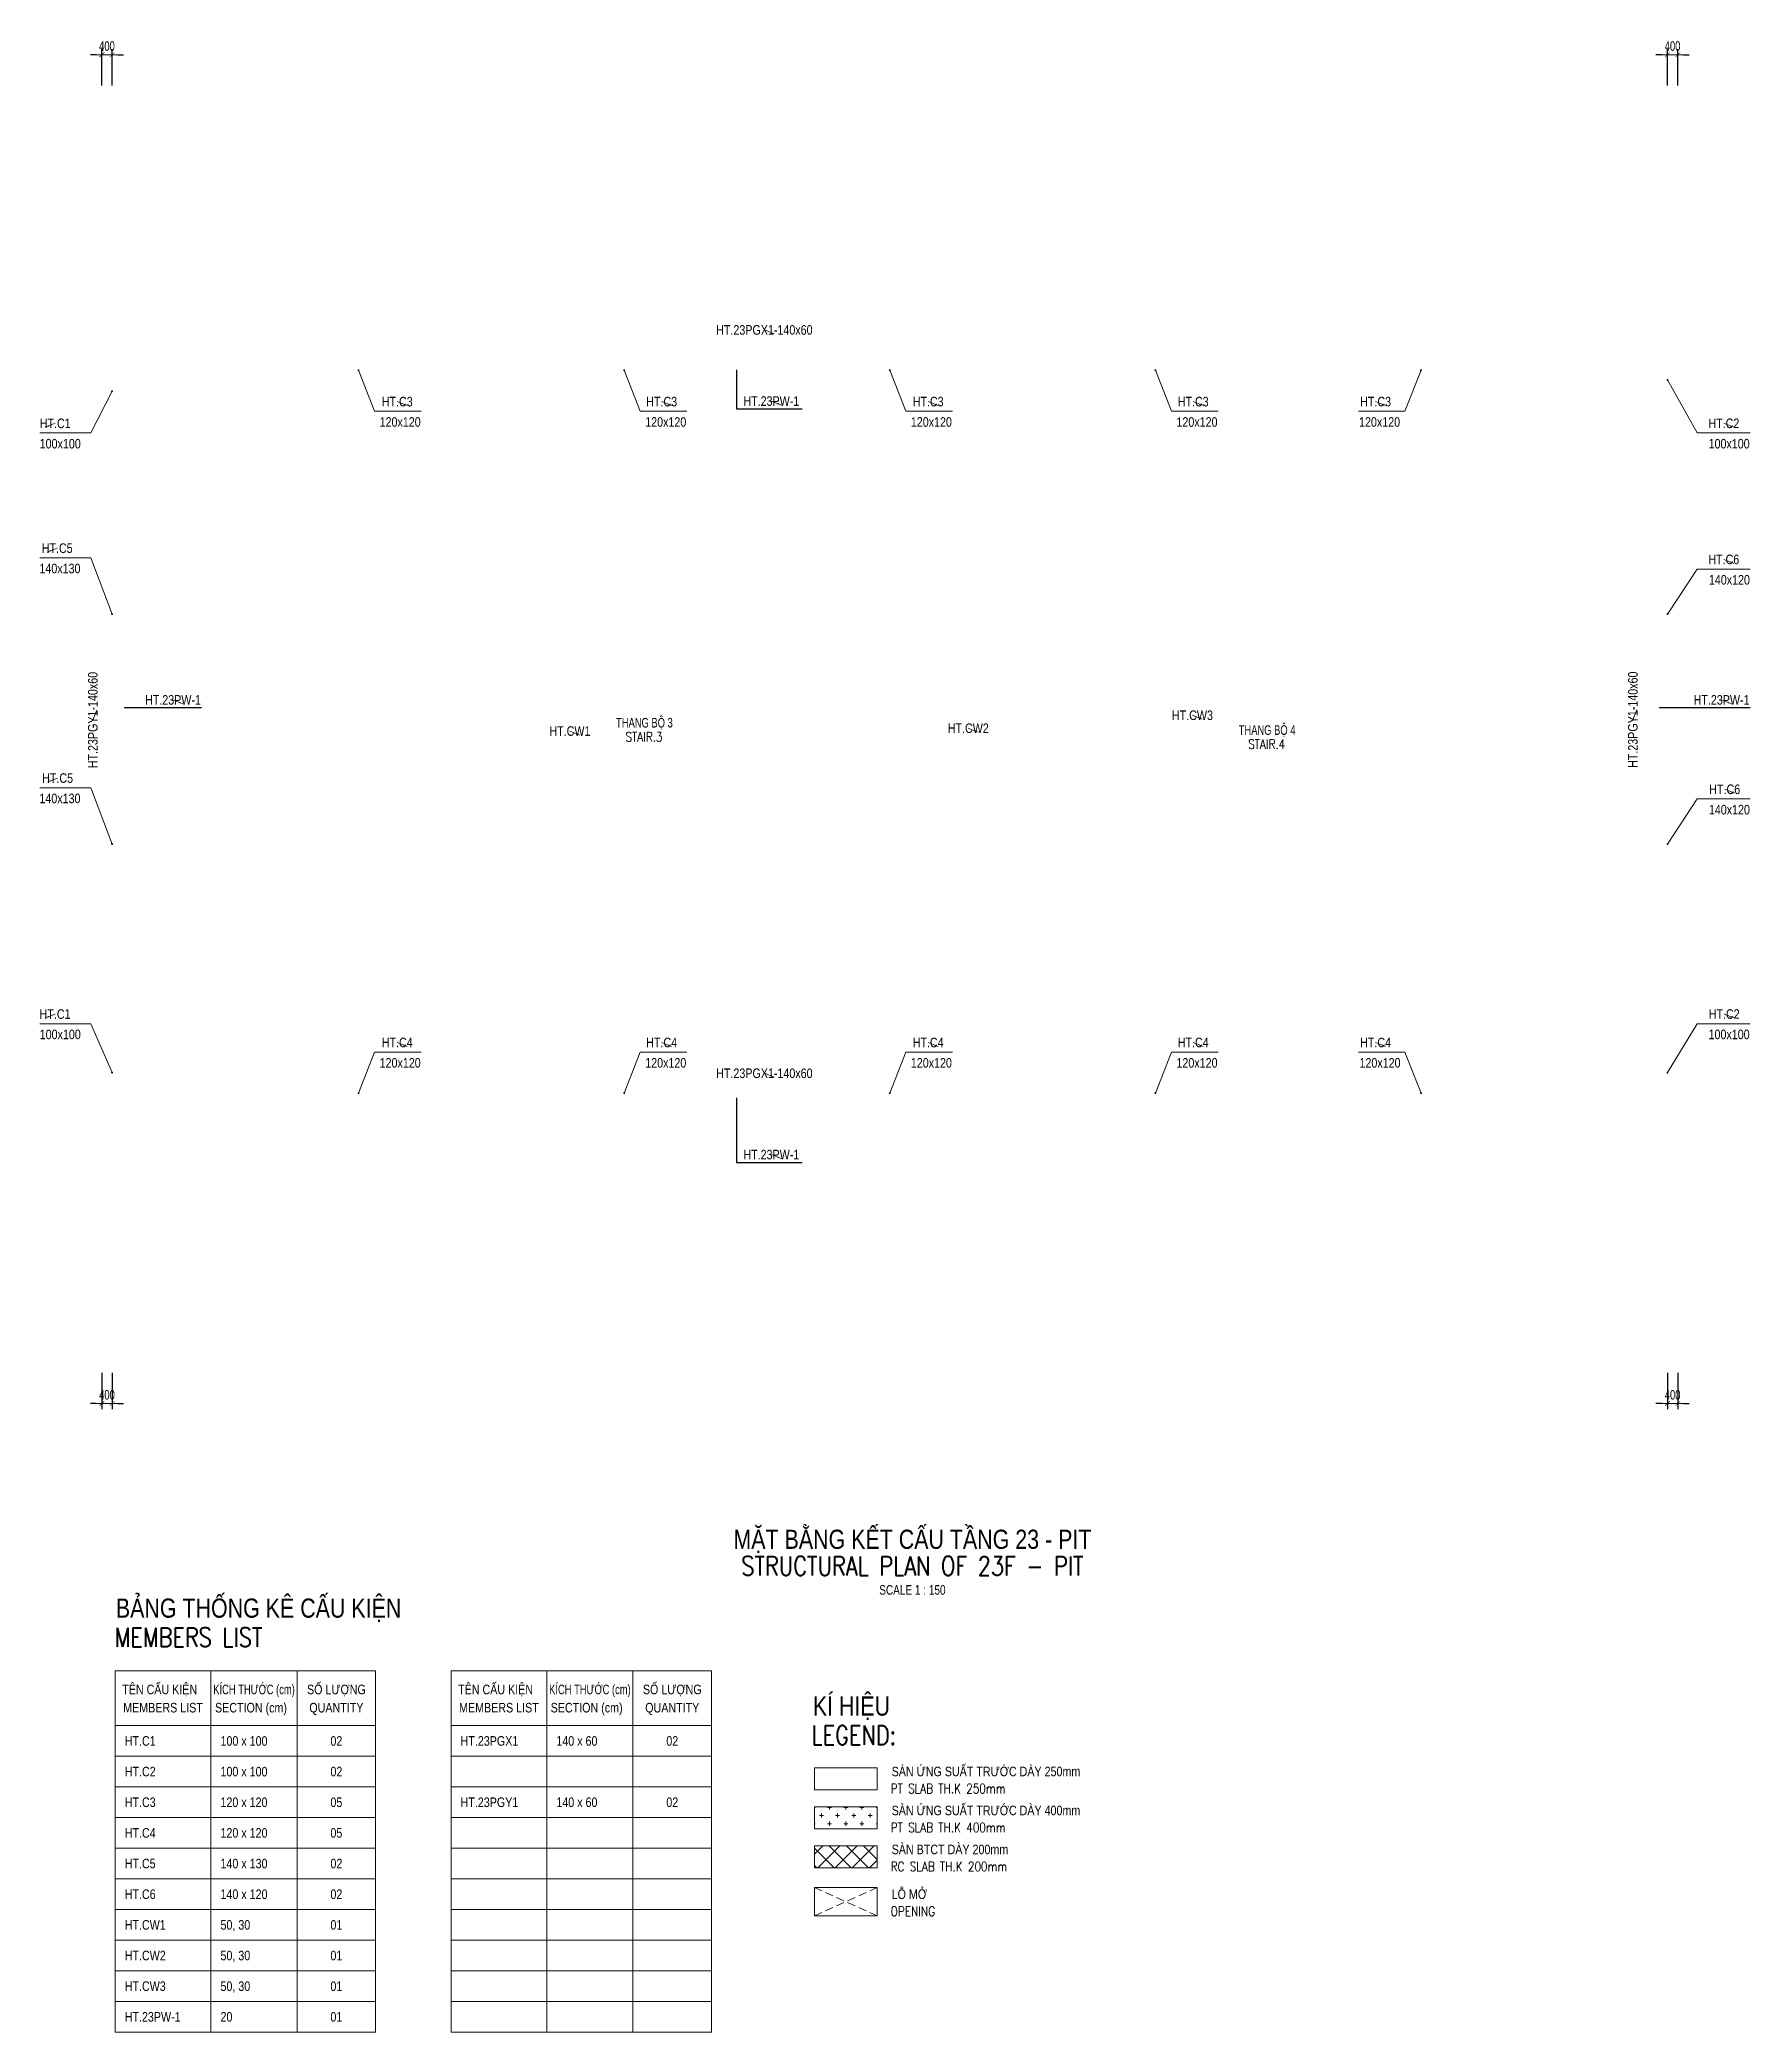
# Model space of a CAD drawing. Header units: millimetres. Extents: x 127871 to 194838, y -27310 to 50684.
import ezdxf
from ezdxf.enums import TextEntityAlignment as Align

# ---------------------------------------------------------------- set-up
doc = ezdxf.new("R2010")
doc.units = ezdxf.units.MM
doc.linetypes.add('DASHED2', pattern=[9.525, 6.35, -3.175])
doc.layers.get('Defpoints').update_dxf_attribs({"color": 151, "lineweight": 9})
for name, color, linetype, lineweight in [('$0$NDC_S_ANNO', 7, 'Continuous', 20), ('$0$NDC_S_DIM', 1, 'Continuous', 15), ('NDC_S_ANNO', 7, 'Continuous', 20), ('NDC_S_BEAM NAME', 7, 'Continuous', 9), ('NDC_S_COLUMN NAME', 7, 'Continuous', 9), ('NDC_S_DIM', 1, 'Continuous', 15), ('NDC_S_ENG TEXT', 2, 'Continuous', 20), ('NDC_S_ENG TITLE', 3, 'Continuous', 20), ('NDC_S_HATCH MATERIAL', 8, 'Continuous', 13), ('NDC_S_LEADER', 1, 'Continuous', 15), ('NDC_S_OPENING', 9, 'DASHED2', 13), ('NDC_S_SLAB', 2, 'Continuous', 20), ('NDC_S_TEXT SYMBOL', 7, 'Continuous', 20), ('NDC_S_VN TEXT', 7, 'Continuous', 20), ('NDC_S_VN TITLE', 6, 'Continuous', 35), ('NDC_Table', 3, 'Continuous', 20)]:
    doc.layers.add(name, color=color, linetype=linetype, lineweight=lineweight)
doc.styles.add('$0$ARIAL', font='arial.ttf', dxfattribs={"width": 0.8})
doc.styles.add('$0$NDC_DIM', font='', dxfattribs={"width": 0.75})
doc.styles.add('$0$NDC_EN TXT', font='romans.shx', dxfattribs={"width": 0.8})
doc.styles.add('NDC_ANNO', font='', dxfattribs={"width": 0.8})
doc.styles.add('NDC_BAR 2', font='romans.shx', dxfattribs={"width": 0.8})
doc.styles.add('NDC_DIM', font='', dxfattribs={"width": 0.75})
doc.styles.add('NDC_EN TXT', font='romans.shx', dxfattribs={"width": 0.8})
doc.styles.add('NDC_VIE TXT', font='arial.ttf', dxfattribs={"width": 0.8})
doc.styles.get('$0$NDC_DIM').set_extended_font_data('Dotum')
doc.styles.get('NDC_ANNO').set_extended_font_data('Dotum')
doc.styles.get('NDC_DIM').set_extended_font_data('Dotum')
doc.dimstyles.new('$0$NDC_dim_iso', dxfattribs={"dimtxt": 2.5, "dimasz": 1, "dimexe": 1.5, "dimexo": 2.5, "dimgap": 1, "dimtad": 1, "dimdec": 0, "dimzin": 0, "dimdsep": 46, "dimtxsty": '$0$NDC_DIM', "dimblk": '$0$DIMMARK', "dimcen": 0.09, "dimdle": 1.2, "dimclrd": 1, "dimclre": 1, "dimclrt": 3, "dimadec": 0, "dimazin": 0, "dimtfac": 1, "dimtdec": 0, "dimtix": 1, "dimtofl": 0, "dimtmove": 0, "dimatfit": 3, "dimfxl": 8, "dimfxlon": 1, "dimtolj": 1, "dimtzin": 0, "dimarcsym": 0})
doc.dimstyles.new('NDC_dim_150', dxfattribs={"dimscale": 150, "dimtxt": 2.5, "dimasz": 1.5, "dimexe": 1.5, "dimexo": 2.5, "dimgap": 1, "dimtad": 1, "dimdec": 0, "dimzin": 0, "dimdsep": 46, "dimtxsty": 'NDC_DIM', "dimblk": 'DIMMARK', "dimcen": 0.09, "dimdle": 1.2, "dimclrd": 1, "dimclre": 1, "dimclrt": 3, "dimadec": 0, "dimazin": 0, "dimtfac": 1, "dimtdec": 0, "dimtix": 1, "dimtofl": 0, "dimtmove": 0, "dimatfit": 3, "dimfxl": 8, "dimfxlon": 1, "dimtolj": 1, "dimtzin": 0, "dimarcsym": 0})
doc.dimstyles.new('NDC_dim_200', dxfattribs={"dimscale": 200, "dimtxt": 2.5, "dimasz": 1.5, "dimexe": 1.5, "dimexo": 2.5, "dimgap": 1, "dimtad": 1, "dimdec": 0, "dimzin": 0, "dimdsep": 46, "dimtxsty": 'NDC_DIM', "dimblk": 'DIMMARK', "dimcen": 0.09, "dimdle": 1.2, "dimclrd": 1, "dimclre": 1, "dimclrt": 3, "dimadec": 0, "dimazin": 0, "dimtfac": 1, "dimtdec": 0, "dimtix": 1, "dimtofl": 0, "dimtmove": 0, "dimatfit": 3, "dimfxl": 6, "dimfxlon": 1, "dimtolj": 1, "dimtzin": 0, "dimarcsym": 0})

# ---------------------------------------------------------------- blocks, each defined once
blk = doc.blocks.new('Drawing name_symbol')
at = {"layer": 'NDC_S_ENG TITLE', "style": 'NDC_EN TXT', "width": 0.8}
blk.add_attdef('SECTDET1', text='', height=5, dxfattribs=at).set_placement((0, 1.01), align=Align.CENTER)
at = {"layer": 'NDC_S_TEXT SYMBOL', "lineweight": 25, "style": 'NDC_ANNO', "width": 0.8}
blk.add_attdef('SSCALE', text='', height=2.5, dxfattribs=at).set_placement((0, -4), align=Align.CENTER)
at = {"layer": 'NDC_S_VN TITLE', "style": 'NDC_VIE TXT', "width": 0.8}
blk.add_attdef('SECTDET2', text='', height=5, dxfattribs=at).set_placement((0, 7.97), align=Align.CENTER)
blk = doc.blocks.new('$0$DIMMARK')
at = {"layer": '$0$NDC_S_DIM', "color": 1}
blk.add_line((-1.5, 0), (1, 0), dxfattribs=at)
at = {"layer": '$0$NDC_S_DIM', "color": 2, "const_width": 0.1}
blk.add_lwpolyline([(-0.42, -0.42), (0.42, 0.42)], dxfattribs=at)
blk = doc.blocks.new('DIMMARK')
at = {"layer": 'NDC_S_DIM', "color": 1}
blk.add_line((-1.5, 0), (1, 0), dxfattribs=at)
at = {"layer": 'NDC_S_DIM', "color": 2, "const_width": 0.1}
blk.add_lwpolyline([(-0.42, -0.42), (0.42, 0.42)], dxfattribs=at)
blk = doc.blocks.new('*D9')
at = {"layer": 'Defpoints', "color": 0, "ltscale": 100, "transparency": 16777216}
for p in [(130700, 50100), (130300, 33473), (130700, 33473)]:
    blk.add_point(p, dxfattribs=at)
at = {"layer": 'NDC_S_DIM', "color": 1, "lineweight": -2, "ltscale": 100, "transparency": 16777216}
for p, q in [((130075, 50100), (129850, 50100)), ((130300, 48900), (130300, 50325)), ((130700, 48900), (130700, 50325)), ((130925, 50100), (131150, 50100))]:
    blk.add_line(p, q, dxfattribs=at)
at = {"layer": 'NDC_S_DIM', "color": 1, "lineweight": -2, "ltscale": 100, "transparency": 16777216, "xscale": 225, "yscale": 225, "zscale": 225}
blk.add_blockref('DIMMARK', (130300, 50100), dxfattribs=at)
at = {"layer": 'NDC_S_DIM', "color": 1, "lineweight": -2, "ltscale": 100, "transparency": 16777216, "xscale": 225, "yscale": 225, "zscale": 225, "rotation": 180}
blk.add_blockref('DIMMARK', (130700, 50100), dxfattribs=at)
at = {"layer": 'NDC_S_DIM', "color": 3, "ltscale": 100, "transparency": 16777216, "insert": (130500, 50438), "char_height": 375, "attachment_point": 5, "style": 'NDC_DIM'}
blk.add_mtext('\\A1;400', dxfattribs=at)
blk = doc.blocks.new('*D10')
at = {"layer": 'Defpoints', "color": 0, "ltscale": 100, "transparency": 16777216}
for p in [(192000, 50100), (191600, 34011), (192000, 34011)]:
    blk.add_point(p, dxfattribs=at)
at = {"layer": 'NDC_S_DIM', "color": 1, "lineweight": -2, "ltscale": 100, "transparency": 16777216}
for p, q in [((191375, 50100), (191150, 50100)), ((191600, 48900), (191600, 50325)), ((192000, 48900), (192000, 50325)), ((192225, 50100), (192450, 50100))]:
    blk.add_line(p, q, dxfattribs=at)
at = {"layer": 'NDC_S_DIM', "color": 1, "lineweight": -2, "ltscale": 100, "transparency": 16777216, "xscale": 225, "yscale": 225, "zscale": 225}
blk.add_blockref('DIMMARK', (191600, 50100), dxfattribs=at)
at = {"layer": 'NDC_S_DIM', "color": 1, "lineweight": -2, "ltscale": 100, "transparency": 16777216, "xscale": 225, "yscale": 225, "zscale": 225, "rotation": 180}
blk.add_blockref('DIMMARK', (192000, 50100), dxfattribs=at)
at = {"layer": 'NDC_S_DIM', "color": 3, "ltscale": 100, "transparency": 16777216, "insert": (191800, 50438), "char_height": 375, "attachment_point": 5, "style": 'NDC_DIM'}
blk.add_mtext('\\A1;400', dxfattribs=at)
blk = doc.blocks.new('*D11')
at = {"layer": 'Defpoints', "color": 0, "ltscale": 100, "transparency": 16777216}
for p in [(130300, 14051), (130700, 14051), (130700, -2700)]:
    blk.add_point(p, dxfattribs=at)
at = {"layer": 'NDC_S_DIM', "color": 1, "lineweight": -2, "ltscale": 100, "transparency": 16777216}
for p, q in [((130300, -1500), (130300, -2925)), ((130700, -1500), (130700, -2925)), ((130075, -2700), (129850, -2700)), ((130925, -2700), (131150, -2700))]:
    blk.add_line(p, q, dxfattribs=at)
at = {"layer": 'NDC_S_DIM', "color": 1, "lineweight": -2, "ltscale": 100, "transparency": 16777216, "xscale": 225, "yscale": 225, "zscale": 225}
blk.add_blockref('DIMMARK', (130300, -2700), dxfattribs=at)
at = {"layer": 'NDC_S_DIM', "color": 1, "lineweight": -2, "ltscale": 100, "transparency": 16777216, "xscale": 225, "yscale": 225, "zscale": 225, "rotation": 180}
blk.add_blockref('DIMMARK', (130700, -2700), dxfattribs=at)
at = {"layer": 'NDC_S_DIM', "color": 3, "ltscale": 100, "transparency": 16777216, "insert": (130500, -2362), "char_height": 375, "attachment_point": 5, "style": 'NDC_DIM'}
blk.add_mtext('\\A1;400', dxfattribs=at)
blk = doc.blocks.new('*D12')
at = {"layer": 'Defpoints', "color": 0, "ltscale": 100, "transparency": 16777216}
for p in [(191600, 12767), (192000, 12767), (192000, -2700)]:
    blk.add_point(p, dxfattribs=at)
at = {"layer": 'NDC_S_DIM', "color": 1, "lineweight": -2, "ltscale": 100, "transparency": 16777216}
for p, q in [((191600, -1500), (191600, -2925)), ((192000, -1500), (192000, -2925)), ((191375, -2700), (191150, -2700)), ((192225, -2700), (192450, -2700))]:
    blk.add_line(p, q, dxfattribs=at)
at = {"layer": 'NDC_S_DIM', "color": 1, "lineweight": -2, "ltscale": 100, "transparency": 16777216, "xscale": 225, "yscale": 225, "zscale": 225}
blk.add_blockref('DIMMARK', (191600, -2700), dxfattribs=at)
at = {"layer": 'NDC_S_DIM', "color": 1, "lineweight": -2, "ltscale": 100, "transparency": 16777216, "xscale": 225, "yscale": 225, "zscale": 225, "rotation": 180}
blk.add_blockref('DIMMARK', (192000, -2700), dxfattribs=at)
at = {"layer": 'NDC_S_DIM', "color": 3, "ltscale": 100, "transparency": 16777216, "insert": (191800, -2362), "char_height": 375, "attachment_point": 5, "style": 'NDC_DIM'}
blk.add_mtext('\\A1;400', dxfattribs=at)
blk = doc.blocks.new('*U8')
at = {"layer": '$0$NDC_S_ANNO', "ltscale": 0.8, "style": '$0$ARIAL', "width": 0.8, "flags": 1}
blk.add_attdef('CHU_THICH', text='', height=2.5, dxfattribs=at).set_placement((0, 0), align=Align.MIDDLE_CENTER)
at = {"layer": '$0$NDC_S_ANNO', "ltscale": 0.8, "style": '$0$ARIAL', "width": 0.8}
blk.add_attdef('TEN', text='', height=2.5, dxfattribs=at).set_placement((-2.58, 1.03), align=Align.MIDDLE_CENTER)
at = {"layer": 'Defpoints'}
blk.add_leader([(0, 0), (-2.58, 1.03)], dimstyle='$0$NDC_dim_iso', override={"dimgap": 0.625, "dimtad": 0}, dxfattribs=at)
blk = doc.blocks.new('Name col F6-F8')
at = {"layer": 'NDC_S_COLUMN NAME', "xscale": 150, "yscale": 150, "zscale": 150}
for p, values in [((11702, 27467), {'TEN': 'HT.C3'}), ((22056, 27467), {'TEN': 'HT.C3'}), ((32489, 27467), {'TEN': 'HT.C3'}), ((42867, 27467), {'TEN': 'HT.C3'}), ((50009, 27467), {'TEN': 'HT.C3'}), ((63645, 26617), {'TEN': 'HT.C2'}), ((63642, 21290), {'TEN': 'HT.C6'}), ((63679, 12290), {'TEN': 'HT.C6'}), ((63658, 3492), {'TEN': 'HT.C2'}), ((11702, 2378), {'TEN': 'HT.C4'}), ((22056, 2378), {'TEN': 'HT.C4'}), ((32489, 2378), {'TEN': 'HT.C4'}), ((42867, 2378), {'TEN': 'HT.C4'}), ((50009, 2378), {'TEN': 'HT.C4'})]:
    blk.add_blockref('*U8', p, dxfattribs=at).add_auto_attribs(values)
at = {"layer": 'NDC_S_COLUMN NAME'}
ref = blk.add_blockref('*U8', (-2464, 26617), dxfattribs=dict(at, xscale=-150, yscale=150, zscale=150))
ref.add_attrib('TEN', 'HT.C1', dxfattribs={"layer": '$0$NDC_S_ANNO', "ltscale": 0.8, "height": 375, "style": '$0$ARIAL', "width": 0.8}).set_placement((-2077, 26771), align=Align.MIDDLE_CENTER)
ref = blk.add_blockref('*U8', (-2386, 21731), dxfattribs=dict(at, xscale=-150, yscale=150, zscale=150))
ref.add_attrib('TEN', 'HT.C5', dxfattribs={"layer": '$0$NDC_S_ANNO', "ltscale": 0.8, "height": 375, "style": '$0$ARIAL', "width": 0.8}).set_placement((-1999, 21885), align=Align.MIDDLE_CENTER)
ref = blk.add_blockref('*U8', (-2370, 12731), dxfattribs=dict(at, xscale=-150, yscale=150, zscale=150))
ref.add_attrib('TEN', 'HT.C5', dxfattribs={"layer": '$0$NDC_S_ANNO', "ltscale": 0.8, "height": 375, "style": '$0$ARIAL', "width": 0.8}).set_placement((-1983, 12885), align=Align.MIDDLE_CENTER)
ref = blk.add_blockref('*U8', (-2469, 3492), dxfattribs=dict(at, xscale=-150, yscale=150, zscale=150))
ref.add_attrib('TEN', 'HT.C1', dxfattribs={"layer": '$0$NDC_S_ANNO', "ltscale": 0.8, "height": 375, "style": '$0$ARIAL', "width": 0.8}).set_placement((-2082, 3646), align=Align.MIDDLE_CENTER)
at = {"layer": 'NDC_S_COLUMN NAME', "style": 'NDC_VIE TXT', "width": 0.8}
for s, p in [('120x120', (10625, 26637)), ('120x120', (21025, 26637)), ('120x120', (31425, 26637)), ('120x120', (41825, 26637)), ('120x120', (48974, 26637)), ('100x100', (-2685, 25787)), ('100x100', (62660, 25787)), ('140x130', (-2695, 20901)), ('140x120', (62671, 20460)), ('140x130', (-2695, 11901)), ('140x120', (62671, 11460)), ('100x100', (-2684, 2662)), ('100x100', (62659, 2662)), ('120x120', (10625, 1549)), ('120x120', (21025, 1549)), ('120x120', (31425, 1549)), ('120x120', (41825, 1549)), ('120x120', (48991, 1549))]:
    blk.add_text(s, height=375, dxfattribs=at).set_placement(p)
at = {"layer": 'NDC_S_LEADER', "ltscale": 100}
for points in [[(9800, 28850), (10431, 27244), (12254, 27244)], [(20200, 28850), (20831, 27244), (22654, 27244)], [(30600, 28850), (31231, 27244), (33054, 27244)], [(41000, 28850), (41631, 27244), (43454, 27244)], [(51400, 28850), (50769, 27244), (48946, 27244)], [(61050, 28469), (62215, 26394), (64288, 26394)], [(150, 28028), (-681, 26394), (-2679, 26394)], [(150, 19300), (-681, 21508), (-2679, 21508)], [(61050, 19300), (62215, 21067), (64288, 21067)], [(150, 10300), (-681, 12508), (-2679, 12508)], [(61050, 10300), (62215, 12067), (64288, 12067)], [(150, 1353), (-681, 3269), (-2679, 3269)], [(61050, 1353), (62215, 3269), (64288, 3269)], [(9800, 550), (10431, 2156), (12254, 2156)], [(20200, 550), (20831, 2156), (22654, 2156)], [(30600, 550), (31231, 2156), (33054, 2156)], [(41000, 550), (41631, 2156), (43454, 2156)], [(51400, 550), (50769, 2156), (48946, 2156)]]:
    blk.add_leader(points, dimstyle='NDC_dim_200', override={"dimgap": 1, "dimtad": 0, "dimldrblk": 'DotSmall'}, dxfattribs=at)

msp = doc.modelspace()

# ---------------------------------------------------------------- hatches: boundary and pattern name
at = {"layer": 'NDC_S_HATCH MATERIAL', "ltscale": 100}
h = msp.add_hatch(dxfattribs=at)
h.set_pattern_fill('CROSS', color=256, scale=50)
h.set_pattern_definition([(0, (-45759.22, -10259.27), (317.5, 317.5), [158.75, -476.25]), (90, (-45679.84, -10338.65), (-317.5, 317.5), [158.75, -476.25])])
h.paths.add_polyline_path([(158198.6, -18490.2), (158198.6, -19354.3), (160657, -19354.3), (160657, -18490.2)])
h = msp.add_hatch(dxfattribs=at)
h.set_pattern_fill('ANSI37', color=256, scale=150)
h.set_pattern_definition([(45, (-37681.4, -16184.8), (-336.7596, 336.7596), []), (135, (-37681.4, -16184.8), (-336.7596, -336.7596), [])])
h.paths.add_polyline_path([(158198.6, -20016.2), (158198.6, -20880.3), (160657, -20880.3), (160657, -20016.2)])

# ---------------------------------------------------------------- linework, layer by layer
at = {"layer": 'NDC_S_OPENING', "ltscale": 50}
for p, q in [((158198.6, -21649.7), (160657, -22757.9)), ((158198.6, -22757.9), (160657, -21649.7))]:
    msp.add_line(p, q, dxfattribs=at)
at = {"layer": 'NDC_S_SLAB'}
for points in [[(158198.6, -16964.2), (160657, -16964.2), (160657, -17828.3), (158198.6, -17828.3)], [(158198.6, -18490.2), (160657, -18490.2), (160657, -19354.3), (158198.6, -19354.3)], [(158198.6, -20016.2), (160657, -20016.2), (160657, -20880.3), (158198.6, -20880.3)], [(158198.6, -21649.7), (160657, -21649.7), (160657, -22757.9), (158198.6, -22757.9)]]:
    msp.add_lwpolyline(points, close=True, dxfattribs=at)
at = {"layer": 'NDC_Table'}
for p, q in [((130819.9, -13165.8), (130819.9, -27310)), ((130819.9, -13165.8), (141019.9, -13165.8)), ((134569.9, -13165.8), (134569.9, -27310)), ((137944.9, -13165.8), (137944.9, -27310)), ((141019.9, -13165.8), (141019.9, -27310)), ((143970.9, -13165.8), (143970.9, -27310)), ((143970.9, -13165.8), (154170.9, -13165.8)), ((147720.9, -13165.8), (147720.9, -27310)), ((151095.9, -13165.8), (151095.9, -27310)), ((154170.9, -13165.8), (154170.9, -27310)), ((130819.9, -15310), (141019.9, -15310)), ((143970.9, -15310), (154170.9, -15310)), ((130819.9, -16510), (141019.9, -16510)), ((143970.9, -16510), (154170.9, -16510)), ((130819.9, -17710), (141019.9, -17710)), ((143970.9, -17710), (154170.9, -17710)), ((130819.9, -18910), (141019.9, -18910)), ((143970.9, -18910), (154170.9, -18910)), ((130819.9, -20110), (141019.9, -20110)), ((143970.9, -20110), (154170.9, -20110)), ((130819.9, -21310), (141019.9, -21310)), ((143970.9, -21310), (154170.9, -21310)), ((130819.9, -22510), (141019.9, -22510)), ((143970.9, -22510), (154170.9, -22510)), ((130819.9, -23710), (141019.9, -23710)), ((143970.9, -23710), (154170.9, -23710)), ((130819.9, -24910), (141019.9, -24910)), ((143970.9, -24910), (154170.9, -24910)), ((130819.9, -26110), (141019.9, -26110)), ((143970.9, -26110), (154170.9, -26110)), ((130819.9, -27310), (141019.9, -27310)), ((143970.9, -27310), (154170.9, -27310))]:
    msp.add_line(p, q, dxfattribs=at)

# ---------------------------------------------------------------- block references
at = {"layer": 'NDC_S_ANNO', "xscale": 150, "yscale": 150, "zscale": 150}
msp.add_blockref('Drawing name_symbol', (162036.3, -9585.1), dxfattribs=at).add_auto_attribs({'SECTDET1': 'STRUCTURAL PLAN OF 23F - PIT', 'SECTDET2': 'MẶT BẰNG KẾT CẤU TẦNG 23 - PIT', 'SSCALE': 'SCALE 1 : 150'})
at = {"layer": 'NDC_S_BEAM NAME', "xscale": 150, "yscale": 150, "zscale": 150}
for p, values in [((156627, 39173.9), {'TEN': 'HT.23PGX1-140x60'}), ((156899.6, 36388.9), {'TEN': 'HT.23PW-1'}), ((133471.7, 24690.3), {'TEN': 'HT.23PW-1'}), ((194105.4, 24690.3), {'TEN': 'HT.23PW-1'}), ((173387.7, 24089.4), {'TEN': 'HT.CW3'}), ((149013.2, 23470.3), {'TEN': 'HT.CW1'}), ((164610.2, 23581.2), {'TEN': 'HT.CW2'}), ((156627, 10073.9), {'TEN': 'HT.23PGX1-140x60'}), ((156899.6, 6888.9), {'TEN': 'HT.23PW-1'})]:
    msp.add_blockref('*U8', p, dxfattribs=at).add_auto_attribs(values)
at = {"layer": 'NDC_S_BEAM NAME', "xscale": 150, "yscale": 150, "zscale": 150, "rotation": 90}
for p in [(130099.7, 24441.2), (190399.7, 24454.6)]:
    msp.add_blockref('*U8', p, dxfattribs=at).add_auto_attribs({'TEN': 'HT.23PGY1-140x60'})
at = {"layer": 'NDC_S_VN TEXT'}
msp.add_blockref('Name col F6-F8', (130550, 8900), dxfattribs=at)

# ---------------------------------------------------------------- texts
at = {"layer": 'NDC_S_ENG TEXT', "style": '$0$NDC_EN TXT', "width": 0.8}
for s, height, p in [('LEGEND:', 750, (158084.2, -16059.5)), ('PT SLAB TH.K 250mm', 375, (161185.7, -17961)), ('PT SLAB TH.K 400mm', 375, (161185.7, -19487)), ('RC SLAB TH.K 200mm', 375, (161185.7, -21013)), ('OPENING', 375, (161185.7, -22764.4))]:
    msp.add_text(s, height=height, dxfattribs=at).set_placement(p)
at = {"layer": 'NDC_S_ENG TITLE', "style": 'NDC_EN TXT', "width": 0.8}
msp.add_text('MEMBERS LIST', height=750, dxfattribs=at).set_placement((130798, -12225.5))
at = {"layer": 'NDC_S_VN TEXT'}
for s, style, width, p in [('THANG BỘ 3', 'NDC_VIE TXT', 0.7, (150433, 23763.7)), ('STAIR.3', 'NDC_BAR 2', 0.8, (150800.8, 23210.7)), ('THANG BỘ 4', 'NDC_VIE TXT', 0.7, (174813.3, 23476.1)), ('STAIR.4', 'NDC_BAR 2', 0.8, (175181, 22923.1)), ('SÀN ỨNG SUẤT TRƯỚC DÀY 250mm', 'NDC_VIE TXT', 0.8, (161224, -17292.2)), ('SÀN ỨNG SUẤT TRƯỚC DÀY 400mm', 'NDC_VIE TXT', 0.8, (161224, -18818.2)), ('SÀN BTCT DÀY 200mm', 'NDC_VIE TXT', 0.8, (161224, -20344.2)), ('LỖ MỞ', 'NDC_VIE TXT', 0.8, (161224, -22095.6))]:
    msp.add_text(s, height=375, dxfattribs=dict(at, style=style, width=width)).set_placement(p)
at = {"layer": 'NDC_S_VN TEXT', "style": 'NDC_VIE TXT', "width": 0.8}
for s, p in [('BẢNG THỐNG KÊ CẤU KIỆN', (130848.3, -10334.4)), ('KÍ HIỆU', (158134.4, -14168.4))]:
    msp.add_text(s, height=750, dxfattribs=at).set_placement(p, align=Align.TOP_LEFT)
at = {"layer": 'NDC_S_VN TEXT', "style": 'NDC_VIE TXT'}
for s, width, p in [('TÊN CẤU KIỆN', 0.8, (132563.6, -13893.7)), ('KÍCH THƯỚC (cm)', 0.7, (136257.4, -13893.7)), ('SỐ LƯỢNG', 0.8, (139482.4, -13893.7)), ('TÊN CẤU KIỆN', 0.8, (145714.6, -13893.7)), ('KÍCH THƯỚC (cm)', 0.7, (149408.4, -13893.7)), ('SỐ LƯỢNG', 0.8, (152633.4, -13893.7)), ('MEMBERS LIST', 0.8, (132694.9, -14607.1)), ('SECTION (cm)', 0.8, (136138.6, -14607.1)), ('QUANTITY', 0.8, (139482.4, -14607.1)), ('MEMBERS LIST', 0.8, (145845.9, -14607.1)), ('SECTION (cm)', 0.8, (149280.4, -14607.1)), ('QUANTITY', 0.8, (152633.4, -14607.1)), ('02', 0.8, (139482.4, -15910)), ('02', 0.8, (152633.4, -15910)), ('02', 0.8, (139482.4, -17110)), ('05', 0.8, (139482.4, -18310)), ('02', 0.8, (152633.4, -18310)), ('05', 0.8, (139482.4, -19510)), ('02', 0.8, (139482.4, -20710)), ('02', 0.8, (139482.4, -21910)), ('01', 0.8, (139482.4, -23110)), ('01', 0.8, (139482.4, -24310)), ('01', 0.8, (139482.4, -25510)), ('01', 0.8, (139482.4, -26710))]:
    msp.add_text(s, height=375, dxfattribs=dict(at, width=width)).set_placement(p, align=Align.MIDDLE_CENTER)
at = {"layer": 'NDC_S_VN TEXT', "style": 'NDC_VIE TXT', "width": 0.8}
for s, p in [('HT.C1', (131194.9, -15910)), ('100 x 100', (134944.9, -15910)), ('HT.23PGX1', (144345.9, -15910)), ('140 x 60', (148095.9, -15910)), ('HT.C2', (131194.9, -17110)), ('100 x 100', (134944.9, -17110)), ('HT.C3', (131194.9, -18310)), ('120 x 120', (134944.9, -18310)), ('HT.23PGY1', (144345.9, -18310)), ('140 x 60', (148095.9, -18310)), ('HT.C4', (131194.9, -19510)), ('120 x 120', (134944.9, -19510)), ('HT.C5', (131194.9, -20710)), ('140 x 130', (134944.9, -20710)), ('HT.C6', (131194.9, -21910)), ('140 x 120', (134944.9, -21910)), ('HT.CW1', (131194.9, -23110)), ('50, 30', (134944.9, -23110)), ('HT.CW2', (131194.9, -24310)), ('50, 30', (134944.9, -24310)), ('HT.CW3', (131194.9, -25510)), ('50, 30', (134944.9, -25510)), ('HT.23PW-1', (131194.9, -26710)), ('20', (134944.9, -26710))]:
    msp.add_text(s, height=375, dxfattribs=at).set_placement(p, align=Align.MIDDLE_LEFT)

# ---------------------------------------------------------------- dimensions: what is measured, and where the dimension line sits
at = {"layer": 'NDC_S_DIM', "ltscale": 100}
for base, p1, p2, picture, middle in [((130700, 50100), (130300, 33472.8), (130700, 33472.8), '*D9', (130500, 50437.8)), ((192000, 50100), (191600, 34010.5), (192000, 34010.5), '*D10', (191800, 50437.8)), ((130700, -2700), (130300, 14051.1), (130700, 14051.1), '*D11', (130500, -2362.2)), ((192000, -2700), (191600, 12767.1), (192000, 12767.1), '*D12', (191800, -2362.2))]:
    dim = msp.add_linear_dim(base=base, p1=p1, p2=p2, dimstyle='NDC_dim_150', dxfattribs=at)
    dim.commit()
    dim.dimension.update_dxf_attribs({"geometry": picture, "text_midpoint": middle})

# ---------------------------------------------------------------- leaders
for points in [[(155150.5, 37750), (155150.5, 36239.3), (157724.1, 36239.3)], [(131200, 24540.6), (134203.5, 24540.6)], [(191300, 24540.6), (194837.3, 24540.6)], [(155150.5, 9250), (155150.5, 6739.3), (157724.1, 6739.3)]]:
    msp.add_leader(points, dimstyle='NDC_dim_150', override={"dimtad": 0, "dimldrblk": 'DotSmall', "dimfxl": 6}, dxfattribs=at)

doc.saveas('drawing.dxf')
